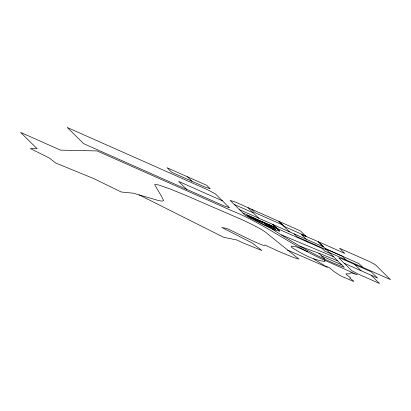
<?xml version="1.0" encoding="UTF-8"?>
<svg xmlns="http://www.w3.org/2000/svg" width="411" height="411" viewBox="0 0 411 411"><rect width="100%" height="100%" fill="white"/><g stroke="black" fill="none" stroke-linecap="round" stroke-linejoin="round"><path stroke-width="0.62" d="M306.205 239.233L301.299 234.393L306.159 236.566L300.405 230.9L235.421 202.078L230.145 200.419L245.048 215.117L272.724 229.461L279.619 231.121L272.812 224.416L279.619 231.121M307.587 251.604L296.459 246.908L291.327 246.107L291.574 247.386C301.792 253.751 312.822 260.019 324.952 261.504L324.726 260.261C292.319 246.107 264.463 223.641 231.516 210.602L97.109 150.935L60.515 150.143L20.55 132.378L37.082 148.679L30.373 148.556L49.161 157.922L55.639 162.951L93.574 178.518L121.26 192.004L133.292 193.191L158.605 200.578L162.288 201.128L163.619 200.625L162.001 197.162L154.634 184.652L156.118 184.508L159.18 185.114L171.223 189.379L188.13 196.366L243.327 220.281A29.751 2.44 25 0 1 262.31 230.026L264.864 231.686L298.951 259.105L293.526 257.471L278.19 251.188L265.038 245.007L264.432 245.506L263.595 245.362A12.13 0.992 25 0 1 260.343 244.257L252.179 240.692L227.273 228.614L221.781 227.463L252.164 242.968L261.889 250.546L242.058 242.516L237.142 240.06L223.558 237.26L139.149 194.901M299.845 246.204L321.628 254.275L337.775 260.903L344.331 267.376C318.859 258.103 295.473 244.036 272.724 229.461M281.478 234.881L333.496 256.69L337.775 260.903M287.536 250.078L327.305 267.304L313.696 258.951M326.272 266.436L329.761 267.957L333.681 271.301L340.457 275.745L353.47 281.448L353.666 281.037L349.761 278.093L350.578 277.841L346.709 274.841L345.934 273.818L349.432 273.86L350.855 272.729L357.298 274.8L324.726 260.261M301.299 234.393L318.258 241.668L326.56 249.847L297.266 236.854L294.291 233.946M289.555 231.84L282.475 224.868L255.252 212.775L251.758 209.327M305.44 235.868L283.98 226.348L278.92 221.375L282.475 224.868M234.198 204.411L253.371 212.919M222.423 200.835L178.636 181.415L186.697 189.368M239.5 209.641L323.632 246.96L318.258 241.668L344.757 253.423L339.543 248.265L369.027 261.339L375.264 264.648L390.45 279.619L329.201 252.452L325.348 248.66L342.132 256.099L345.98 259.891M325.348 248.66L358.911 263.543L362.764 267.335M242.886 212.98L276.197 227.756M276.824 228.362L322.054 248.424L324.695 251.023L330.238 253.484L333.496 256.69M273.546 227.144L249.251 216.371L250.787 217.881M249.662 216.777L273.952 227.55M275.601 229.235L266.343 225.13L264.586 223.394M344.238 263.276L377.57 278.062L371.267 271.861L341.649 258.719L338.674 257.784L351.688 270.623L357.924 273.932L379.523 283.513L371.082 275.18M318.813 253.227L321.469 255.837L341.757 264.838M306.549 240.969L307.618 242.017M354.791 264.55L361.079 270.746M271.789 226.589L270.911 225.721L261.653 221.616L262.531 222.485M248.064 207.689L258.678 218.149M321.469 255.837L324.824 259.156M187.437 176.771L192.029 181.308M275.683 229.256L272.786 228.557L263.795 224.57L250.653 217.815L248.927 216.114L273.336 226.939L275.683 229.256M210.026 188.613L204.719 186.933L171.664 172.271L167.072 167.734L206.656 185.294L210.026 188.613M229.235 207.56L223.928 205.88L83.664 143.67L67.255 127.487L207.529 189.707L215.323 193.843L229.235 207.56M250.551 216.695L246.847 215.051L248.958 217.136L252.662 218.775L250.551 216.695"/></g></svg>
